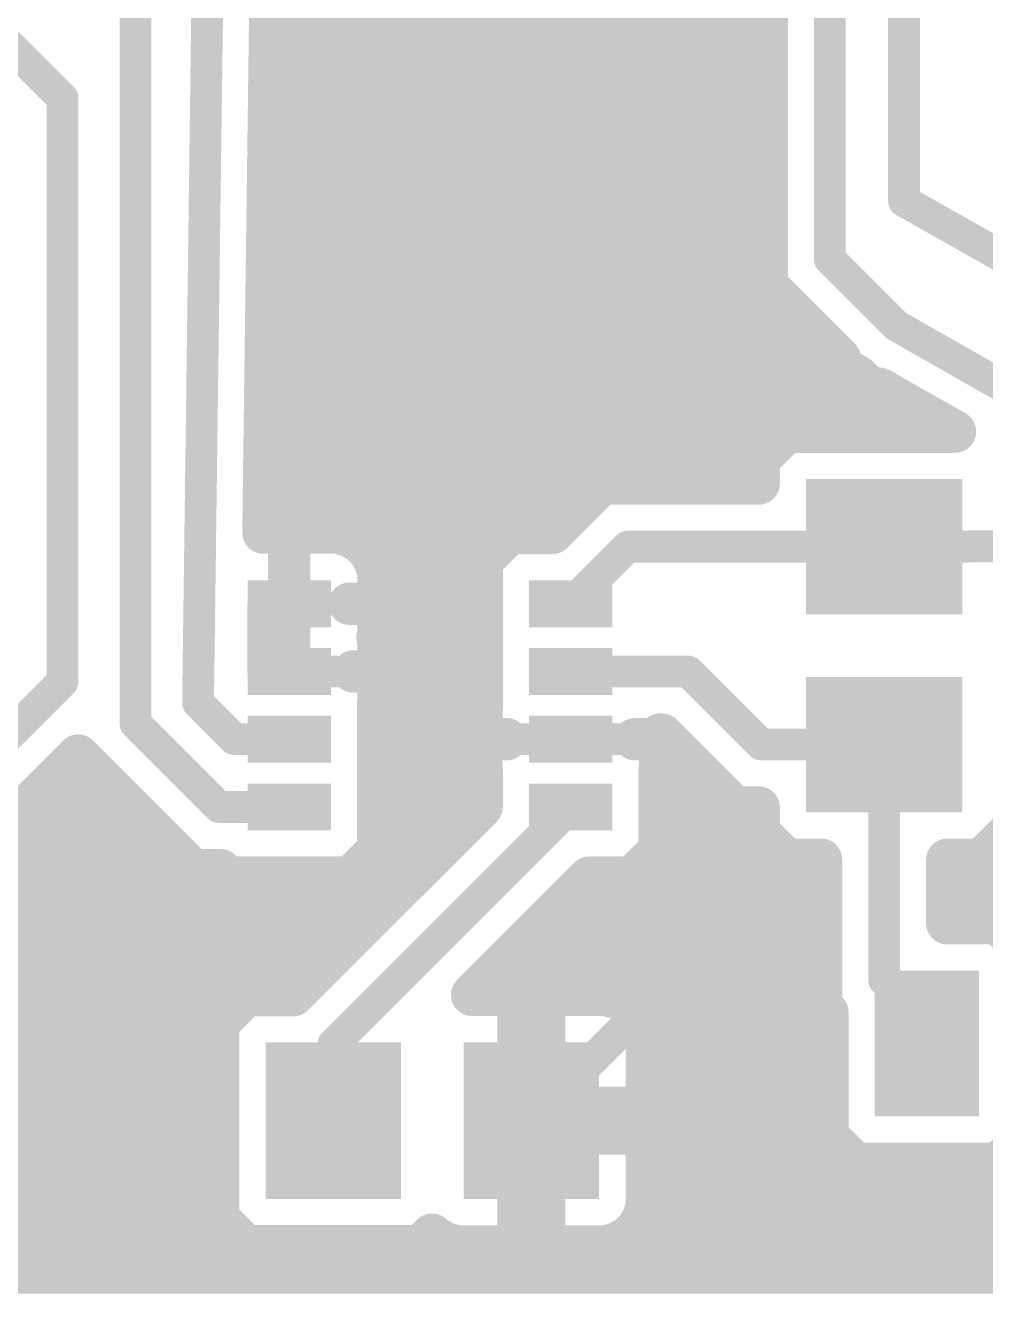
# Model space of a CAD drawing. Extents: x -40.6 to 40.6, y -25.6 to 25.6.
# Drawn here: x -0.66 to 8.55, y -25.57 to -13.4 of the extents above; entities that cross this region are included whole.
import ezdxf

# ---------------------------------------------------------------- set-up
doc = ezdxf.new("R2010")
doc.units = 0
doc.layers.add('16', color=175, linetype='CONTINUOUS')

# ---------------------------------------------------------------- blocks, each defined once
blk = doc.blocks.new('RECT')
blk.add_solid([(-0.5, -0.5), (0.5, -0.5), (-0.5, 0.5), (0.5, 0.5)])

msp = doc.modelspace()

# ---------------------------------------------------------------- linework, layer by layer
at = {"layer": '16'}
for points, const_width in [([(7.0612, -15.6464), (7.0612, -7.0866)], 0.3048), ([(7.7724, -7.6454), (7.7724, -15.0876)], 0.3048), ([(6.4556, -10.4453), (6.4556, -15.8972)], 0.4064), ([(1, -19.9), (1.1, -12.3)], 0.3048), ([(1.6271, -18.268), (1.7023, -12.5541)], 0.4064), ([(-0.3, -14.1), (-1.4, -13)], 0.3048), ([(0.4, -20.1), (0.4, -13.1)], 0.3048), ([(1.691, -13.4112), (6.4556, -13.4112)], 0.4064), ([(1.6857, -13.8176), (6.4556, -13.8176)], 0.4064), ([(-0.3, -19.7), (-0.3, -14.1)], 0.3048), ([(1.6803, -14.224), (6.4556, -14.224)], 0.4064), ([(1.675, -14.6304), (6.4556, -14.6304)], 0.4064), ([(1.6696, -15.0368), (6.4556, -15.0368)], 0.4064), ([(7.7724, -15.0876), (10.8712, -16.8402)], 0.3048), ([(1.6643, -15.4432), (6.4556, -15.4432)], 0.4064), ([(7.6962, -16.2814), (7.0612, -15.6464)], 0.3048), ([(1.6589, -15.8496), (6.4556, -15.8496)], 0.4064), ([(6.4556, -15.8972), (6.8104, -16.252)], 0.4064), ([(1.6536, -16.256), (6.8144, -16.256)], 0.4064), ([(6.8104, -16.252), (7.1547, -16.5963)], 0.4064), ([(10.8204, -18.0594), (7.6962, -16.2814)], 0.3048), ([(7.1547, -16.5963), (7.1786, -16.6837)], 0.4064), ([(1.6482, -16.6624), (7.1728, -16.6624)], 0.4064), ([(7.1786, -16.6837), (7.3257, -16.7674)], 0.4064), ([(7.3257, -16.7674), (7.4454, -16.887)], 0.4064), ([(7.4454, -16.887), (7.5359, -16.887)], 0.4064), ([(7.5359, -16.887), (8.2609, -17.2996)], 0.4064), ([(1.6429, -17.0688), (7.8554, -17.0688)], 0.4064), ([(6.6437, -17.2996), (6.3782, -17.5651)], 0.4064), ([(8.2609, -17.2996), (6.6437, -17.2996)], 0.4064), ([(1.6376, -17.4752), (6.4681, -17.4752)], 0.4064), ([(6.3782, -17.5651), (6.3782, -17.7972)], 0.4064), ([(4.8712, -17.7972), (4.5164, -18.1519)], 0.4064), ([(6.3782, -17.7972), (4.8712, -17.7972)], 0.4064), ([(1.6322, -17.8816), (4.7868, -17.8816)], 0.4064), ([(4.5164, -18.1519), (4.3963, -18.272)], 0.4064), ([(1.8746, -18.268), (1.6271, -18.268)], 0.4064), ([(2.3348, -18.268), (1.8746, -18.268)], 0.4064), ([(1.8746, -18.268), (1.8746, -18.9502)], 0.4064), ([(1.8746, -18.9502), (1.8746, -18.268)], 0.4064), ([(1.8746, -18.288), (1.8746, -18.288)], 0.4064), ([(2.4511, -18.2992), (2.3348, -18.268)], 0.4064), ([(2.4094, -18.288), (3.9709, -18.288)], 0.4064), ([(2.5553, -18.3593), (2.4511, -18.2992)], 0.4064), ([(3.9869, -18.272), (3.7214, -18.5375)], 0.4064), ([(4.3963, -18.272), (3.9869, -18.272)], 0.4064), ([(2.6404, -18.4445), (2.5553, -18.3593)], 0.4064), ([(2.7006, -18.5487), (2.6404, -18.4445)], 0.4064), ([(4.5746, -18.9502), (5.122, -18.4028)], 0.3048), ([(5.122, -18.4028), (7.5814, -18.4028)], 0.3048), ([(7.5814, -18.4028), (8.3808, -18.4028)], 0.3048), ([(9.2, -18.4), (8.3836, -18.4)], 0.3048), ([(2.7318, -18.665), (2.7006, -18.5487)], 0.4064), ([(3.7214, -18.5375), (3.7214, -19.9501)], 0.4064), ([(8.3836, -18.4), (8.3808, -18.4028)], 0.254), ([(1.8746, -18.6944), (1.8746, -18.6944)], 0.4064), ([(2.7318, -18.9502), (2.7318, -18.665)], 0.4064), ([(2.7318, -18.6944), (3.7214, -18.6944)], 0.4064), ([(1.8746, -18.9502), (1.6, -18.9502)], 0.254), ([(1.6, -18.9502), (1.6, -19.6)], 0.254), ([(1.8746, -18.9502), (1.8746, -18.9502)], 0.4064), ([(1.8746, -19.572), (1.8746, -18.9502)], 0.4064), ([(1.8746, -18.9502), (1.8746, -18.9502)], 0.4064), ([(1.8746, -18.9502), (1.8746, -19.572)], 0.4064), ([(2.4529, -18.9502), (2.4528, -18.9502)], 0.4064), ([(2.4528, -18.9502), (2.7318, -18.9502)], 0.4064), ([(2.7318, -18.9502), (2.4529, -18.9502)], 0.4064), ([(2.7318, -19.2354), (2.7318, -18.9502)], 0.4064), ([(1.8746, -19.1008), (1.8746, -19.1008)], 0.4064), ([(2.7318, -19.1008), (3.7214, -19.1008)], 0.4064), ([(2.7211, -19.2752), (2.7318, -19.2354)], 0.4064), ([(2.7318, -19.315), (2.7211, -19.2752)], 0.4064), ([(2.7318, -19.6002), (2.7318, -19.315)], 0.4064), ([(1.8746, -19.5072), (1.8746, -19.5072)], 0.4064), ([(2.7318, -19.5072), (3.7214, -19.5072)], 0.4064), ([(1.8746, -19.572), (1.8746, -19.572)], 0.4064), ([(1.8746, -19.6002), (3.0002, -19.6002)], 0.3048), ([(2.7318, -19.6002), (2.4905, -19.6002)], 0.4064), ([(2.4905, -19.6002), (2.4905, -19.6002)], 0.4064), ([(2.4905, -19.6002), (2.7318, -19.6002)], 0.4064), ([(2.7318, -19.8854), (2.7318, -19.6002)], 0.4064), ([(3.0002, -19.6002), (3.2, -19.8)], 0.3048), ([(4.5746, -19.6002), (5.7002, -19.6002)], 0.3048), ([(5.7002, -19.6002), (6.4, -20.3)], 0.3048), ([(-1.7118, -21.1118), (-0.3, -19.7)], 0.3048), ([(1.6, -19.6), (1.8744, -19.6)], 0.254), ([(1.8744, -19.6), (1.8746, -19.6002)], 0.254), ([(2.7278, -19.9003), (2.7318, -19.8854)], 0.4064), ([(2.7278, -21.3129), (2.7278, -19.9003)], 0.4064), ([(2.7278, -19.9136), (3.7214, -19.9136)], 0.4064), ([(3.2, -19.8), (3.2, -20)], 0.3048), ([(1.3502, -20.2502), (1, -19.9)], 0.3048), ([(3.7214, -19.9501), (3.7174, -19.965)], 0.4064), ([(3.7174, -19.965), (3.7174, -20.2502)], 0.4064), ([(1.2002, -20.9002), (0.4, -20.1)], 0.3048), ([(3.2, -20), (3.4, -20.2)], 0.3048), ([(3.4, -20.2), (3.4502, -20.2502)], 0.254), ([(3.7174, -20.2502), (3.9587, -20.2502)], 0.4064), ([(3.9587, -20.2502), (3.7174, -20.2502)], 0.4064), ([(3.7174, -20.2502), (3.7174, -20.5354)], 0.4064), ([(3.9587, -20.2502), (3.9587, -20.2502)], 0.4064), ([(3.9587, -20.2502), (3.9587, -20.2502)], 0.4064), ([(5.4318, -20.2502), (5.1905, -20.2502)], 0.4064), ([(5.1905, -20.2502), (5.1905, -20.2502)], 0.4064), ([(5.1905, -20.2502), (5.1905, -20.2502)], 0.4064), ([(5.1905, -20.2502), (5.4318, -20.2502)], 0.4064), ([(5.4318, -20.2502), (5.4318, -20.2058)], 0.4064), ([(5.4318, -20.2058), (5.4493, -20.2058)], 0.4064), ([(5.4318, -20.5354), (5.4318, -20.2502)], 0.4064), ([(5.4493, -20.2058), (5.7944, -20.5508)], 0.4064), ([(1.8746, -20.2502), (1.3502, -20.2502)], 0.3048), ([(2.7278, -20.32), (3.7174, -20.32)], 0.4064), ([(3.4502, -20.2502), (4.5746, -20.2502)], 0.3048), ([(4.5746, -20.2502), (5.5502, -20.2502)], 0.3048), ([(5.4318, -20.32), (5.5636, -20.32)], 0.4064), ([(5.5502, -20.2502), (5.7, -20.4)], 0.3048), ([(6.4, -20.3), (7.5786, -20.3)], 0.3048), ([(7.5814, -20.3028), (7.5814, -22.56)], 0.3048), ([(7.5786, -20.3), (7.5814, -20.3028)], 0.254), ([(-1.0946, -21.351), (-0.15, -20.4064)], 0.4064), ([(-0.15, -20.4064), (0.9494, -21.5058)], 0.4064), ([(5.7, -20.4), (5.7, -22.4068)], 0.3048), ([(3.7174, -20.5354), (3.7214, -20.5503)], 0.4064), ([(3.7214, -20.5503), (3.7214, -20.897)], 0.4064), ([(5.4278, -20.5503), (5.4318, -20.5354)], 0.4064), ([(5.4278, -21.3129), (5.4278, -20.5503)], 0.4064), ([(5.7944, -20.5508), (6.1492, -20.9056)], 0.4064), ([(-0.47, -20.7264), (0.17, -20.7264)], 0.4064), ([(2.7278, -20.7264), (3.7214, -20.7264)], 0.4064), ([(5.4278, -20.7264), (5.97, -20.7264)], 0.4064), ([(1.8746, -20.9002), (1.2002, -20.9002)], 0.3048), ([(3.7214, -20.897), (2.0463, -22.572)], 0.4064), ([(4.5746, -20.9002), (2.2972, -23.1776)], 0.3048), ([(6.1492, -20.9056), (6.3782, -20.9056)], 0.4064), ([(6.3782, -20.9056), (6.3782, -21.1405)], 0.4064), ([(-0.8764, -21.1328), (0.5764, -21.1328)], 0.4064), ([(2.7278, -21.1328), (3.4856, -21.1328)], 0.4064), ([(5.4278, -21.1328), (6.3782, -21.1328)], 0.4064), ([(6.3782, -21.1405), (6.6437, -21.406)], 0.4064), ([(8.5191, -21.406), (8.7846, -21.1405)], 0.4064), ([(2.4623, -21.5784), (2.7278, -21.3129)], 0.4064), ([(5.1623, -21.5784), (5.4278, -21.3129)], 0.4064), ([(6.6437, -21.406), (6.9758, -21.406)], 0.4064), ([(6.9758, -21.406), (6.9758, -22.8108)], 0.4064), ([(8.187, -22.016), (8.187, -21.406)], 0.4064), ([(8.187, -21.406), (8.5191, -21.406)], 0.4064), ([(-1.0946, -21.5392), (1.2477, -21.5392)], 0.4064), ([(0.9494, -21.5058), (1.2143, -21.5058)], 0.4064), ([(1.2143, -21.5058), (1.2869, -21.5784)], 0.4064), ([(1.2869, -21.5784), (2.4623, -21.5784)], 0.4064), ([(2.5015, -21.5392), (3.0792, -21.5392)], 0.4064), ([(3.6288, -22.7024), (4.7528, -21.5784)], 0.4064), ([(4.7528, -21.5784), (5.1623, -21.5784)], 0.4064), ([(5.2015, -21.5392), (6.9758, -21.5392)], 0.4064), ([(8.187, -21.5392), (11.7358, -21.5392)], 0.4064), ([(-1.1407, -21.9456), (2.6728, -21.9456)], 0.4064), ([(4.3856, -21.9456), (6.9758, -21.9456)], 0.4064), ([(8.187, -21.9456), (11.7358, -21.9456)], 0.4064), ([(8.6783, -22.016), (8.187, -22.016)], 0.4064), ([(8.9438, -22.2815), (8.6783, -22.016)], 0.4064), ([(-2.1672, -22.352), (2.2664, -22.352)], 0.4064), ([(3.9792, -22.352), (6.9758, -22.352)], 0.4064), ([(5.7, -22.4068), (4.1972, -23.9096)], 0.3048), ([(2.0463, -22.572), (1.912, -22.7064)], 0.4064), ([(1.4595, -22.7064), (1.194, -22.9719)], 0.4064), ([(1.912, -22.7064), (1.4595, -22.7064)], 0.4064), ([(4.0754, -22.7024), (3.6288, -22.7024)], 0.4064), ([(4.0754, -23.7878), (4.0754, -22.7024)], 0.4064), ([(4.319, -22.7024), (4.319, -23.7878)], 0.4064), ([(4.9074, -22.7024), (4.319, -22.7024)], 0.4064), ([(5.0237, -22.7336), (4.9074, -22.7024)], 0.4064), ([(7.9906, -22.9692), (7.5814, -22.56)], 0.3048), ([(-2.1672, -22.7584), (1.4075, -22.7584)], 0.4064), ([(4.0754, -22.7584), (4.319, -22.7584)], 0.4064), ([(5.1279, -22.7937), (5.0237, -22.7336)], 0.4064), ([(5.0667, -22.7584), (6.9758, -22.7584)], 0.4064), ([(5.213, -22.8789), (5.1279, -22.7937)], 0.4064), ([(6.9758, -22.8108), (7.0374, -22.8724)], 0.4064), ([(5.2732, -22.9831), (5.213, -22.8789)], 0.4064), ([(7.0374, -22.8724), (7.0374, -24.0569)], 0.4064), ([(1.194, -22.9719), (1.194, -24.8473)], 0.4064), ([(5.3044, -23.0994), (5.2732, -22.9831)], 0.4064), ([(7.9906, -23.1692), (7.9906, -22.9692)], 0.3048), ([(-2.3898, -23.1648), (1.194, -23.1648)], 0.4064), ([(4.0754, -23.1648), (4.319, -23.1648)], 0.4064), ([(5.3044, -23.7878), (5.3044, -23.0994)], 0.4064), ([(5.3044, -23.1648), (7.0374, -23.1648)], 0.4064), ([(2.2972, -23.1776), (2.2972, -23.9096)], 0.3048), ([(-2.7246, -23.5712), (1.194, -23.5712)], 0.4064), ([(4.0754, -23.5712), (4.319, -23.5712)], 0.4064), ([(5.3044, -23.5712), (7.0374, -23.5712)], 0.4064), ([(4.319, -23.7878), (4.0754, -23.7878)], 0.4064), ([(4.319, -24.0314), (4.319, -23.7878)], 0.4064), ([(4.319, -23.7878), (5.3044, -23.7878)], 0.4064), ([(-2.7246, -23.9776), (1.194, -23.9776)], 0.4064), ([(4.0754, -25.1168), (4.0754, -24.0314)], 0.4064), ([(4.0754, -24.0314), (4.319, -24.0314)], 0.4064), ([(4.319, -23.9776), (7.0374, -23.9776)], 0.4064), ([(4.319, -24.0314), (4.319, -25.1168)], 0.4064), ([(5.3044, -24.0314), (4.319, -24.0314)], 0.4064), ([(5.3044, -24.7198), (5.3044, -24.0314)], 0.4064), ([(7.0374, -24.0569), (7.3029, -24.3224)], 0.4064), ([(8.6783, -24.3224), (8.9438, -24.0569)], 0.4064), ([(-2.7246, -24.384), (1.194, -24.384)], 0.4064), ([(4.0754, -24.384), (4.319, -24.384)], 0.4064), ([(5.3044, -24.384), (11.7358, -24.384)], 0.4064), ([(7.3029, -24.3224), (8.6783, -24.3224)], 0.4064), ([(5.2732, -24.8361), (5.3044, -24.7198)], 0.4064), ([(-11.5385, -24.7904), (1.194, -24.7904)], 0.4064), ([(1.194, -24.8473), (1.4595, -25.1128)], 0.4064), ([(4.0754, -24.7904), (4.319, -24.7904)], 0.4064), ([(5.213, -24.9403), (5.2732, -24.8361)], 0.4064), ([(5.2855, -24.7904), (11.7358, -24.7904)], 0.4064), ([(3.1349, -25.1128), (3.2444, -25.0033)], 0.4064), ([(3.2444, -25.0033), (3.2665, -25.0255)], 0.4064), ([(5.1279, -25.0255), (5.213, -24.9403)], 0.4064), ([(1.4595, -25.1128), (3.1349, -25.1128)], 0.4064), ([(3.2665, -25.0255), (3.3707, -25.0856)], 0.4064), ([(3.3707, -25.0856), (3.487, -25.1168)], 0.4064), ([(3.487, -25.1168), (4.0754, -25.1168)], 0.4064), ([(4.319, -25.1168), (4.9074, -25.1168)], 0.4064), ([(4.9074, -25.1168), (5.0237, -25.0856)], 0.4064), ([(5.0237, -25.0856), (5.1279, -25.0255)], 0.4064), ([(-38.8985, -25.1968), (11.8785, -25.1968)], 0.4064), ([(38.5318, -25.3659), (-38.3311, -25.3659)], 0.4064)]:
    msp.add_lwpolyline(points, dxfattribs=dict(at, const_width=const_width))
for points, const_width in [([(1.691, -13.3096, 1), (1.691, -13.5128)], 0.2032), ([(6.4556, -13.5128, 1), (6.4556, -13.3096)], 0.2032), ([(1.6857, -13.716, 1), (1.6857, -13.9192)], 0.2032), ([(6.4556, -13.9192, 1), (6.4556, -13.716)], 0.2032), ([(-0.2238, -14.1, 1), (-0.3762, -14.1)], 0.1524), ([(-0.3539, -14.1539, 1), (-0.2461, -14.0461)], 0.1524), ([(1.6803, -14.1224, 1), (1.6803, -14.3256)], 0.2032), ([(6.4556, -14.3256, 1), (6.4556, -14.1224)], 0.2032), ([(1.675, -14.5288, 1), (1.675, -14.732)], 0.2032), ([(6.4556, -14.732, 1), (6.4556, -14.5288)], 0.2032), ([(1.6696, -14.9352, 1), (1.6696, -15.1384)], 0.2032), ([(6.4556, -15.1384, 1), (6.4556, -14.9352)], 0.2032), ([(7.8099, -15.0213, 1), (7.7349, -15.1539)], 0.1524), ([(7.6962, -15.0876, 1), (7.8486, -15.0876)], 0.1524), ([(1.6643, -15.3416, 1), (1.6643, -15.5448)], 0.2032), ([(6.4556, -15.5448, 1), (6.4556, -15.3416)], 0.2032), ([(7.1151, -15.5925, 1), (7.0073, -15.7003)], 0.1524), ([(6.985, -15.6464, 1), (7.1374, -15.6464)], 0.1524), ([(1.6589, -15.748, 1), (1.6589, -15.9512)], 0.2032), ([(6.5274, -15.8254, 1), (6.3838, -15.9691)], 0.2032), ([(6.4556, -15.9512, 1), (6.4556, -15.748)], 0.2032), ([(6.354, -15.8972, 1), (6.5572, -15.8972)], 0.2032), ([(1.6536, -16.1544, 1), (1.6536, -16.3576)], 0.2032), ([(6.8822, -16.1802, 1), (6.7385, -16.3238)], 0.2032), ([(6.8144, -16.3576, 1), (6.8144, -16.1544)], 0.2032), ([(6.7385, -16.3238, 1), (6.8822, -16.1802)], 0.2032), ([(7.7339, -16.2152, 1), (7.6585, -16.3476)], 0.1524), ([(7.6423, -16.3353, 1), (7.7501, -16.2275)], 0.1524), ([(7.2526, -16.5694, 1), (7.0567, -16.6232)], 0.2032), ([(7.0828, -16.6681, 1), (7.2265, -16.5245)], 0.2032), ([(1.6482, -16.5608, 1), (1.6482, -16.764)], 0.2032), ([(7.2289, -16.5954, 1), (7.1284, -16.772)], 0.2032), ([(7.1728, -16.764, 1), (7.1728, -16.5608)], 0.2032), ([(7.0807, -16.7106, 1), (7.2766, -16.6568)], 0.2032), ([(7.3976, -16.6955, 1), (7.2539, -16.8392)], 0.2032), ([(7.2755, -16.8557, 1), (7.376, -16.6791)], 0.2032), ([(7.4454, -16.7854, 1), (7.4454, -16.9886)], 0.2032), ([(7.3735, -16.9588, 1), (7.5172, -16.8152)], 0.2032), ([(7.5862, -16.7987, 1), (7.4857, -16.9753)], 0.2032), ([(7.5359, -16.9886, 1), (7.5359, -16.7854)], 0.2032), ([(1.6429, -16.9672, 1), (1.6429, -17.1704)], 0.2032), ([(7.8554, -17.1704, 1), (7.8554, -16.9672)], 0.2032), ([(6.6437, -17.198, 1), (6.6437, -17.4012)], 0.2032), ([(6.7155, -17.3714, 1), (6.5718, -17.2278)], 0.2032), ([(8.2107, -17.3879, 1), (8.3112, -17.2113)], 0.2032), ([(8.2609, -17.4012, 1), (8.2609, -17.198)], 0.2032), ([(1.6376, -17.3736, 1), (1.6376, -17.5768)], 0.2032), ([(6.4681, -17.5768, 1), (6.4681, -17.3736)], 0.2032), ([(6.4798, -17.5651, 1), (6.2766, -17.5651)], 0.2032), ([(6.3064, -17.4932, 1), (6.45, -17.6369)], 0.2032), ([(4.8712, -17.6956, 1), (4.8712, -17.8988)], 0.2032), ([(4.943, -17.869, 1), (4.7993, -17.7254)], 0.2032), ([(6.3782, -17.8988, 1), (6.3782, -17.6956)], 0.2032), ([(1.6322, -17.78, 1), (1.6322, -17.9832)], 0.2032), ([(4.7868, -17.9832, 1), (4.7868, -17.78)], 0.2032), ([(6.2766, -17.7972, 1), (6.4798, -17.7972)], 0.2032), ([(4.4446, -18.0801, 1), (4.5882, -18.2238)], 0.2032), ([(4.5882, -18.2238, 1), (4.4446, -18.0801)], 0.2032), ([(1.6271, -18.1664, 1), (1.6271, -18.3696)], 0.2032), ([(1.8746, -18.1664, 1), (1.8746, -18.3696)], 0.2032), ([(1.9762, -18.268, 1), (1.773, -18.268)], 0.2032), ([(1.9762, -18.268, 1), (1.773, -18.268)], 0.2032), ([(1.8746, -18.1864, 1), (1.8746, -18.3896)], 0.2032), ([(1.8746, -18.3696, 1), (1.8746, -18.1664)], 0.2032), ([(1.8746, -18.3896, 1), (1.8746, -18.1864)], 0.2032), ([(2.3611, -18.1699, 1), (2.3085, -18.3661)], 0.2032), ([(2.4094, -18.1864, 1), (2.4094, -18.3896)], 0.2032), ([(2.3348, -18.3696, 1), (2.3348, -18.1664)], 0.2032), ([(2.5019, -18.2112, 1), (2.4003, -18.3871)], 0.2032), ([(2.4248, -18.3973, 1), (2.4774, -18.201)], 0.2032), ([(3.9869, -18.1704, 1), (3.9869, -18.3736)], 0.2032), ([(4.0587, -18.3438, 1), (3.915, -18.2002)], 0.2032), ([(3.9709, -18.3896, 1), (3.9709, -18.1864)], 0.2032), ([(4.3245, -18.2002, 1), (4.4682, -18.3438)], 0.2032), ([(4.3963, -18.3736, 1), (4.3963, -18.1704)], 0.2032), ([(1.5255, -18.2667, 1), (1.7287, -18.2693)], 0.2032), ([(2.6272, -18.2875, 1), (2.4835, -18.4312)], 0.2032), ([(2.5045, -18.4473, 1), (2.6061, -18.2714)], 0.2032), ([(2.7284, -18.3937, 1), (2.5525, -18.4953)], 0.2032), ([(5.122, -18.3266, 1), (5.122, -18.479)], 0.1524), ([(5.1759, -18.4567, 1), (5.0681, -18.3489)], 0.1524), ([(7.5814, -18.3266, 1), (7.5814, -18.479)], 0.1524), ([(7.5814, -18.479, 1), (7.5814, -18.3266)], 0.1524), ([(8.3836, -18.3238, 1), (8.3836, -18.4762)], 0.1524), ([(8.3808, -18.479, 1), (8.3808, -18.3266)], 0.1524), ([(2.5686, -18.5163, 1), (2.7123, -18.3726)], 0.2032), ([(2.7988, -18.5224, 1), (2.6025, -18.575)], 0.2032), ([(3.823, -18.5375, 1), (3.6198, -18.5375)], 0.2032), ([(3.6496, -18.4656, 1), (3.7932, -18.6093)], 0.2032), ([(8.3359, -18.3579, 1), (8.4257, -18.4477)], 0.127), ([(8.4285, -18.4449, 1), (8.3387, -18.3551)], 0.127), ([(1.8746, -18.5928, 1), (1.8746, -18.796)], 0.2032), ([(1.8746, -18.796, 1), (1.8746, -18.5928)], 0.2032), ([(2.6127, -18.5995, 1), (2.7886, -18.4979)], 0.2032), ([(2.8334, -18.665, 1), (2.6302, -18.665)], 0.2032), ([(2.7318, -18.5928, 1), (2.7318, -18.796)], 0.2032), ([(3.7214, -18.796, 1), (3.7214, -18.5928)], 0.2032), ([(2.6337, -18.6913, 1), (2.8299, -18.6387)], 0.2032), ([(1.6, -18.8867, 1), (1.6, -19.0137)], 0.127), ([(1.6635, -18.9502, 1), (1.5365, -18.9502)], 0.127), ([(1.8746, -18.8486, 1), (1.8746, -19.0518)], 0.2032), ([(1.9762, -18.9502, 1), (1.773, -18.9502)], 0.2032), ([(1.8746, -18.8486, 1), (1.8746, -19.0518)], 0.2032), ([(1.9762, -18.9502, 1), (1.773, -18.9502)], 0.2032), ([(1.773, -18.9502, 1), (1.9762, -18.9502)], 0.2032), ([(1.773, -18.9502, 1), (1.9762, -18.9502)], 0.2032), ([(1.8746, -19.0518, 1), (1.8746, -18.8486)], 0.2032), ([(1.8746, -19.0518, 1), (1.8746, -18.8486)], 0.2032), ([(1.8746, -19.0137, 1), (1.8746, -18.8867)], 0.127), ([(2.4528, -18.8486, 1), (2.4528, -19.0518)], 0.2032), ([(2.4529, -18.8486, 1), (2.4529, -19.0518)], 0.2032), ([(2.5022, -18.8614, 1), (2.4035, -19.039)], 0.2032), ([(2.4036, -19.039, 1), (2.5022, -18.8614)], 0.2032), ([(2.8334, -18.9502, 1), (2.6302, -18.9502)], 0.2032), ([(2.6302, -18.9502, 1), (2.8334, -18.9502)], 0.2032), ([(2.7318, -19.0518, 1), (2.7318, -18.8486)], 0.2032), ([(2.7318, -19.0518, 1), (2.7318, -18.8486)], 0.2032), ([(4.5207, -18.8963, 1), (4.6285, -19.0041)], 0.1524), ([(1.8746, -18.9992, 1), (1.8746, -19.2024)], 0.2032), ([(1.8746, -19.2024, 1), (1.8746, -18.9992)], 0.2032), ([(2.7318, -18.9992, 1), (2.7318, -19.2024)], 0.2032), ([(3.7214, -19.2024, 1), (3.7214, -18.9992)], 0.2032), ([(2.8193, -19.2489, 1), (2.623, -19.3015)], 0.2032), ([(2.8299, -19.2617, 1), (2.6337, -19.2091)], 0.2032), ([(2.623, -19.2489, 1), (2.8193, -19.3015)], 0.2032), ([(2.8334, -19.315, 1), (2.6302, -19.315)], 0.2032), ([(2.6302, -19.2354, 1), (2.8334, -19.2354)], 0.2032), ([(2.6337, -19.3413, 1), (2.8299, -19.2887)], 0.2032), ([(1.8746, -19.4056, 1), (1.8746, -19.6088)], 0.2032), ([(1.8746, -19.6088, 1), (1.8746, -19.4056)], 0.2032), ([(2.7318, -19.4056, 1), (2.7318, -19.6088)], 0.2032), ([(3.7214, -19.6088, 1), (3.7214, -19.4056)], 0.2032), ([(1.8746, -19.4704, 1), (1.8746, -19.6736)], 0.2032), ([(1.8746, -19.524, 1), (1.8746, -19.6764)], 0.1524), ([(1.8746, -19.6736, 1), (1.8746, -19.4704)], 0.2032), ([(2.4905, -19.4986, 1), (2.4905, -19.7018)], 0.2032), ([(2.5588, -19.525, 1), (2.4222, -19.6754)], 0.2032), ([(2.4905, -19.4986, 1), (2.4905, -19.7018)], 0.2032), ([(2.4222, -19.6754, 1), (2.5589, -19.525)], 0.2032), ([(2.8334, -19.6002, 1), (2.6302, -19.6002)], 0.2032), ([(2.7318, -19.7018, 1), (2.7318, -19.4986)], 0.2032), ([(2.7318, -19.7018, 1), (2.7318, -19.4986)], 0.2032), ([(3.0541, -19.5463, 1), (2.9463, -19.6541)], 0.1524), ([(3.0002, -19.6764, 1), (3.0002, -19.524)], 0.1524), ([(4.5746, -19.524, 1), (4.5746, -19.6764)], 0.1524), ([(5.7541, -19.5463, 1), (5.6463, -19.6541)], 0.1524), ([(5.7002, -19.6764, 1), (5.7002, -19.524)], 0.1524), ([(-0.2461, -19.7539, 1), (-0.3539, -19.6461)], 0.1524), ([(1.6, -19.5365, 1), (1.6, -19.6635)], 0.127), ([(1.5365, -19.6, 1), (1.6635, -19.6)], 0.127), ([(1.773, -19.572, 1), (1.9762, -19.572)], 0.2032), ([(1.773, -19.572, 1), (1.9762, -19.572)], 0.2032), ([(1.9193, -19.5551, 1), (1.8295, -19.6449)], 0.127), ([(1.8297, -19.6451, 1), (1.9195, -19.5553)], 0.127), ([(1.8744, -19.6635, 1), (1.8744, -19.5365)], 0.127), ([(2.6302, -19.6002, 1), (2.8334, -19.6002)], 0.2032), ([(-0.3762, -19.7, 1), (-0.2238, -19.7)], 0.1524), ([(2.8294, -19.9003, 1), (2.6262, -19.9003)], 0.2032), ([(2.7278, -19.812, 1), (2.7278, -20.0152)], 0.2032), ([(2.8299, -19.9117, 1), (2.6337, -19.8591)], 0.2032), ([(3.2762, -19.8, 1), (3.1238, -19.8)], 0.1524), ([(3.1461, -19.8539, 1), (3.2539, -19.7461)], 0.1524), ([(3.7214, -20.0152, 1), (3.7214, -19.812)], 0.2032), ([(1.0539, -19.8461, 1), (0.9461, -19.9539)], 0.1524), ([(0.9238, -19.899, 1), (1.0762, -19.901)], 0.1524), ([(2.6297, -19.874, 1), (2.8259, -19.9266)], 0.2032), ([(2.6302, -19.8854, 1), (2.8334, -19.8854)], 0.2032), ([(3.819, -19.965, 1), (3.6158, -19.965)], 0.2032), ([(3.8195, -19.9764, 1), (3.6233, -19.9238)], 0.2032), ([(0.4539, -20.0461, 1), (0.3461, -20.1539)], 0.1524), ([(3.2539, -19.9461, 1), (3.1461, -20.0539)], 0.1524), ([(3.1238, -20, 1), (3.2762, -20)], 0.1524), ([(3.6193, -19.9387, 1), (3.8155, -19.9913)], 0.2032), ([(3.6198, -19.9501, 1), (3.823, -19.9501)], 0.2032), ([(0.3238, -20.1, 1), (0.4762, -20.1)], 0.1524), ([(3.3461, -20.2539, 1), (3.4539, -20.1461)], 0.1524), ([(3.4449, -20.1551, 1), (3.3551, -20.2449)], 0.127), ([(3.7174, -20.1486, 1), (3.7174, -20.3518)], 0.2032), ([(3.7174, -20.1486, 1), (3.7174, -20.3518)], 0.2032), ([(3.819, -20.2502, 1), (3.6158, -20.2502)], 0.2032), ([(4.0237, -20.1721, 1), (3.8936, -20.3282)], 0.2032), ([(4.0305, -20.322, 1), (3.8868, -20.1784)], 0.2032), ([(3.8936, -20.3282, 1), (4.0237, -20.1721)], 0.2032), ([(3.9587, -20.3518, 1), (3.9587, -20.1486)], 0.2032), ([(3.9587, -20.3518, 1), (3.9587, -20.1486)], 0.2032), ([(5.1905, -20.1486, 1), (5.1905, -20.3518)], 0.2032), ([(5.1905, -20.1486, 1), (5.1905, -20.3518)], 0.2032), ([(5.1255, -20.1721, 1), (5.2556, -20.3282)], 0.2032), ([(5.2624, -20.1784, 1), (5.1187, -20.322)], 0.2032), ([(5.2556, -20.3282, 1), (5.1255, -20.1721)], 0.2032), ([(5.5334, -20.2058, 1), (5.3302, -20.2058)], 0.2032), ([(5.4318, -20.1042, 1), (5.4318, -20.3074)], 0.2032), ([(5.5334, -20.2502, 1), (5.3302, -20.2502)], 0.2032), ([(5.5212, -20.134, 1), (5.3775, -20.2776)], 0.2032), ([(5.4318, -20.3518, 1), (5.4318, -20.1486)], 0.2032), ([(5.4318, -20.3518, 1), (5.4318, -20.1486)], 0.2032), ([(5.4493, -20.3074, 1), (5.4493, -20.1042)], 0.2032), ([(1.3502, -20.174, 1), (1.3502, -20.3264)], 0.1524), ([(1.2963, -20.3041, 1), (1.4041, -20.1963)], 0.1524), ([(1.8746, -20.3264, 1), (1.8746, -20.174)], 0.1524), ([(2.7278, -20.2184, 1), (2.7278, -20.4216)], 0.2032), ([(3.4502, -20.174, 1), (3.4502, -20.3264)], 0.1524), ([(3.4053, -20.2951, 1), (3.4951, -20.2053)], 0.127), ([(3.6158, -20.2502, 1), (3.819, -20.2502)], 0.2032), ([(3.7174, -20.4216, 1), (3.7174, -20.2184)], 0.2032), ([(3.8868, -20.1784, 1), (4.0305, -20.3221)], 0.2032), ([(4.5746, -20.174, 1), (4.5746, -20.3264)], 0.1524), ([(4.5746, -20.3264, 1), (4.5746, -20.174)], 0.1524), ([(5.1187, -20.3221, 1), (5.2624, -20.1784)], 0.2032), ([(5.4318, -20.2184, 1), (5.4318, -20.4216)], 0.2032), ([(5.3302, -20.2502, 1), (5.5334, -20.2502)], 0.2032), ([(5.6041, -20.1963, 1), (5.4963, -20.3041)], 0.1524), ([(5.5636, -20.4216, 1), (5.5636, -20.2184)], 0.2032), ([(5.5502, -20.3264, 1), (5.5502, -20.174)], 0.1524), ([(6.4, -20.2238, 1), (6.4, -20.3762)], 0.1524), ([(6.3461, -20.3539, 1), (6.4539, -20.2461)], 0.1524), ([(7.6576, -20.3028, 1), (7.5052, -20.3028)], 0.1524), ([(7.6235, -20.2551, 1), (7.5337, -20.3449)], 0.127), ([(7.5365, -20.3477, 1), (7.6263, -20.2579)], 0.127), ([(7.5786, -20.3762, 1), (7.5786, -20.2238)], 0.1524), ([(-0.0782, -20.3346, 1), (-0.2218, -20.4783)], 0.2032), ([(-0.0782, -20.4783, 1), (-0.2218, -20.3346)], 0.2032), ([(5.7762, -20.4, 1), (5.6238, -20.4)], 0.1524), ([(5.6461, -20.4539, 1), (5.7539, -20.3461)], 0.1524), ([(3.8155, -20.5091, 1), (3.6193, -20.5617)], 0.2032), ([(3.6158, -20.5354, 1), (3.819, -20.5354)], 0.2032), ([(3.823, -20.5503, 1), (3.6198, -20.5503)], 0.2032), ([(3.6233, -20.5766, 1), (3.8195, -20.524)], 0.2032), ([(5.5294, -20.5503, 1), (5.3262, -20.5503)], 0.2032), ([(5.3297, -20.524, 1), (5.5259, -20.5766)], 0.2032), ([(5.3302, -20.5354, 1), (5.5334, -20.5354)], 0.2032), ([(5.5299, -20.5617, 1), (5.3337, -20.5091)], 0.2032), ([(5.8662, -20.479, 1), (5.7226, -20.6227)], 0.2032), ([(5.7226, -20.6227, 1), (5.8662, -20.479)], 0.2032), ([(-0.47, -20.6248, 1), (-0.47, -20.828)], 0.2032), ([(0.17, -20.828, 1), (0.17, -20.6248)], 0.2032), ([(2.7278, -20.6248, 1), (2.7278, -20.828)], 0.2032), ([(3.7214, -20.828, 1), (3.7214, -20.6248)], 0.2032), ([(5.4278, -20.6248, 1), (5.4278, -20.828)], 0.2032), ([(5.97, -20.828, 1), (5.97, -20.6248)], 0.2032), ([(1.2002, -20.824, 1), (1.2002, -20.9764)], 0.1524), ([(1.1463, -20.9541, 1), (1.2541, -20.8463)], 0.1524), ([(1.8746, -20.9764, 1), (1.8746, -20.824)], 0.1524), ([(3.6198, -20.897, 1), (3.823, -20.897)], 0.2032), ([(3.7932, -20.9688, 1), (3.6496, -20.8251)], 0.2032), ([(4.6285, -20.9541, 1), (4.5207, -20.8463)], 0.1524), ([(6.1492, -20.804, 1), (6.1492, -21.0072)], 0.2032), ([(6.0773, -20.9774, 1), (6.221, -20.8338)], 0.2032), ([(6.4798, -20.9056, 1), (6.2766, -20.9056)], 0.2032), ([(6.3782, -21.0072, 1), (6.3782, -20.804)], 0.2032), ([(0.5764, -21.2344, 1), (0.5764, -21.0312)], 0.2032), ([(2.7278, -21.0312, 1), (2.7278, -21.2344)], 0.2032), ([(3.4856, -21.2344, 1), (3.4856, -21.0312)], 0.2032), ([(5.4278, -21.0312, 1), (5.4278, -21.2344)], 0.2032), ([(6.45, -21.0687, 1), (6.3064, -21.2124)], 0.2032), ([(6.2766, -21.1405, 1), (6.4798, -21.1405)], 0.2032), ([(6.3782, -21.2344, 1), (6.3782, -21.0312)], 0.2032), ([(2.7996, -21.3848, 1), (2.656, -21.2411)], 0.2032), ([(5.4996, -21.3848, 1), (5.356, -21.2411)], 0.2032), ([(2.6262, -21.3129, 1), (2.8294, -21.3129)], 0.2032), ([(5.3262, -21.3129, 1), (5.5294, -21.3129)], 0.2032), ([(6.6437, -21.3044, 1), (6.6437, -21.5076)], 0.2032), ([(6.5718, -21.4778, 1), (6.7155, -21.3342)], 0.2032), ([(7.0774, -21.406, 1), (6.8742, -21.406)], 0.2032), ([(6.9758, -21.5076, 1), (6.9758, -21.3044)], 0.2032), ([(8.2886, -21.406, 1), (8.0854, -21.406)], 0.2032), ([(8.187, -21.3044, 1), (8.187, -21.5076)], 0.2032), ([(8.4473, -21.3342, 1), (8.591, -21.4778)], 0.2032), ([(8.5191, -21.5076, 1), (8.5191, -21.3044)], 0.2032), ([(0.9494, -21.4042, 1), (0.9494, -21.6074)], 0.2032), ([(0.8775, -21.5776, 1), (1.0212, -21.434)], 0.2032), ([(1.2861, -21.434, 1), (1.1424, -21.5776)], 0.2032), ([(1.2869, -21.4768, 1), (1.2869, -21.68)], 0.2032), ([(1.2143, -21.6074, 1), (1.2143, -21.4042)], 0.2032), ([(1.215, -21.6502, 1), (1.3587, -21.5066)], 0.2032), ([(1.2477, -21.6408, 1), (1.2477, -21.4376)], 0.2032), ([(2.3905, -21.5066, 1), (2.5342, -21.6502)], 0.2032), ([(2.5015, -21.4376, 1), (2.5015, -21.6408)], 0.2032), ([(2.4623, -21.68, 1), (2.4623, -21.4768)], 0.2032), ([(3.0792, -21.6408, 1), (3.0792, -21.4376)], 0.2032), ([(4.7528, -21.4768, 1), (4.7528, -21.68)], 0.2032), ([(4.8247, -21.6502, 1), (4.681, -21.5066)], 0.2032), ([(5.0905, -21.5066, 1), (5.2342, -21.6502)], 0.2032), ([(5.2015, -21.4376, 1), (5.2015, -21.6408)], 0.2032), ([(5.1623, -21.68, 1), (5.1623, -21.4768)], 0.2032), ([(6.9758, -21.6408, 1), (6.9758, -21.4376)], 0.2032), ([(8.187, -21.4376, 1), (8.187, -21.6408)], 0.2032), ([(2.6728, -22.0472, 1), (2.6728, -21.844)], 0.2032), ([(4.3856, -21.844, 1), (4.3856, -22.0472)], 0.2032), ([(6.9758, -22.0472, 1), (6.9758, -21.844)], 0.2032), ([(8.187, -21.844, 1), (8.187, -22.0472)], 0.2032), ([(8.187, -21.9144, 1), (8.187, -22.1176)], 0.2032), ([(8.7502, -21.9442, 1), (8.6065, -22.0878)], 0.2032), ([(8.0854, -22.016, 1), (8.2886, -22.016)], 0.2032), ([(2.2664, -22.4536, 1), (2.2664, -22.2504)], 0.2032), ([(3.9792, -22.2504, 1), (3.9792, -22.4536)], 0.2032), ([(5.7539, -22.4607, 1), (5.6461, -22.3529)], 0.1524), ([(6.9758, -22.4536, 1), (6.9758, -22.2504)], 0.2032), ([(2.1182, -22.6438, 1), (1.9745, -22.5002)], 0.2032), ([(5.6238, -22.4068, 1), (5.7762, -22.4068)], 0.1524), ([(1.4595, -22.6048, 1), (1.4595, -22.808)], 0.2032), ([(1.5313, -22.7782, 1), (1.3876, -22.6346)], 0.2032), ([(1.912, -22.808, 1), (1.912, -22.6048)], 0.2032), ([(1.9745, -22.5002, 1), (2.1182, -22.6438)], 0.2032), ([(3.6288, -22.6008, 1), (3.6288, -22.804)], 0.2032), ([(4.177, -22.7024, 1), (3.9738, -22.7024)], 0.2032), ([(4.0754, -22.804, 1), (4.0754, -22.6008)], 0.2032), ([(4.4206, -22.7024, 1), (4.2174, -22.7024)], 0.2032), ([(4.319, -22.6008, 1), (4.319, -22.804)], 0.2032), ([(4.9337, -22.6043, 1), (4.8811, -22.8005)], 0.2032), ([(4.9074, -22.804, 1), (4.9074, -22.6008)], 0.2032), ([(7.6353, -22.5061, 1), (7.5275, -22.6139)], 0.1524), ([(7.5052, -22.56, 1), (7.6576, -22.56)], 0.1524), ([(1.4075, -22.86, 1), (1.4075, -22.6568)], 0.2032), ([(1.8401, -22.6346, 1), (1.9838, -22.7782)], 0.2032), ([(3.557, -22.6306, 1), (3.7007, -22.7742)], 0.2032), ([(4.0754, -22.6568, 1), (4.0754, -22.86)], 0.2032), ([(4.319, -22.86, 1), (4.319, -22.6568)], 0.2032), ([(5.0745, -22.6456, 1), (4.9729, -22.8215)], 0.2032), ([(5.0667, -22.6568, 1), (5.0667, -22.86)], 0.2032), ([(4.9974, -22.8317, 1), (5.05, -22.6354)], 0.2032), ([(5.1998, -22.7219, 1), (5.0561, -22.8656)], 0.2032), ([(5.0771, -22.8817, 1), (5.1787, -22.7058)], 0.2032), ([(7.0476, -22.739, 1), (6.904, -22.8827)], 0.2032), ([(6.9758, -22.86, 1), (6.9758, -22.6568)], 0.2032), ([(5.301, -22.8281, 1), (5.1251, -22.9297)], 0.2032), ([(5.1412, -22.9507, 1), (5.2849, -22.807)], 0.2032), ([(6.8742, -22.8108, 1), (7.0774, -22.8108)], 0.2032), ([(7.139, -22.8724, 1), (6.9358, -22.8724)], 0.2032), ([(6.9656, -22.9443, 1), (7.1092, -22.8006)], 0.2032), ([(1.2956, -22.9719, 1), (1.0924, -22.9719)], 0.2032), ([(1.1222, -22.9, 1), (1.2658, -23.0437)], 0.2032), ([(5.3714, -22.9568, 1), (5.1751, -23.0094)], 0.2032), ([(5.1853, -23.0339, 1), (5.3612, -22.9323)], 0.2032), ([(8.0668, -22.9692, 1), (7.9144, -22.9692)], 0.1524), ([(7.9367, -23.0231, 1), (8.0445, -22.9153)], 0.1524), ([(1.194, -23.2664, 1), (1.194, -23.0632)], 0.2032), ([(4.0754, -23.0632, 1), (4.0754, -23.2664)], 0.2032), ([(4.319, -23.2664, 1), (4.319, -23.0632)], 0.2032), ([(5.406, -23.0994, 1), (5.2028, -23.0994)], 0.2032), ([(5.3044, -23.0632, 1), (5.3044, -23.2664)], 0.2032), ([(5.2063, -23.1257, 1), (5.4025, -23.0731)], 0.2032), ([(7.0374, -23.2664, 1), (7.0374, -23.0632)], 0.2032), ([(2.3734, -23.1776, 1), (2.221, -23.1776)], 0.1524), ([(2.2433, -23.1237, 1), (2.3511, -23.2315)], 0.1524), ([(7.9144, -23.1692, 1), (8.0668, -23.1692)], 0.1524), ([(1.194, -23.6728, 1), (1.194, -23.4696)], 0.2032), ([(4.0754, -23.4696, 1), (4.0754, -23.6728)], 0.2032), ([(4.319, -23.6728, 1), (4.319, -23.4696)], 0.2032), ([(5.3044, -23.4696, 1), (5.3044, -23.6728)], 0.2032), ([(7.0374, -23.6728, 1), (7.0374, -23.4696)], 0.2032), ([(4.0754, -23.6862, 1), (4.0754, -23.8894)], 0.2032), ([(4.4206, -23.7878, 1), (4.2174, -23.7878)], 0.2032), ([(4.319, -23.6862, 1), (4.319, -23.8894)], 0.2032), ([(4.319, -23.8894, 1), (4.319, -23.6862)], 0.2032), ([(5.3044, -23.8894, 1), (5.3044, -23.6862)], 0.2032), ([(3.9738, -23.7878, 1), (4.177, -23.7878)], 0.2032), ([(4.2174, -23.7878, 1), (4.4206, -23.7878)], 0.2032), ([(5.2028, -23.7878, 1), (5.406, -23.7878)], 0.2032), ([(1.194, -24.0792, 1), (1.194, -23.876)], 0.2032), ([(2.221, -23.9096, 1), (2.3734, -23.9096)], 0.1524), ([(4.177, -24.0314, 1), (3.9738, -24.0314)], 0.2032), ([(4.0754, -23.9298, 1), (4.0754, -24.133)], 0.2032), ([(4.1433, -23.8557, 1), (4.2511, -23.9635)], 0.1524), ([(4.319, -23.876, 1), (4.319, -24.0792)], 0.2032), ([(4.4206, -24.0314, 1), (4.2174, -24.0314)], 0.2032), ([(4.319, -23.9298, 1), (4.319, -24.133)], 0.2032), ([(4.319, -24.133, 1), (4.319, -23.9298)], 0.2032), ([(5.406, -24.0314, 1), (5.2028, -24.0314)], 0.2032), ([(5.3044, -24.133, 1), (5.3044, -23.9298)], 0.2032), ([(7.0374, -24.0792, 1), (7.0374, -23.876)], 0.2032), ([(4.2174, -24.0314, 1), (4.4206, -24.0314)], 0.2032), ([(7.1092, -23.9851, 1), (6.9656, -24.1288)], 0.2032), ([(6.9358, -24.0569, 1), (7.139, -24.0569)], 0.2032), ([(1.194, -24.4856, 1), (1.194, -24.2824)], 0.2032), ([(4.0754, -24.2824, 1), (4.0754, -24.4856)], 0.2032), ([(4.319, -24.4856, 1), (4.319, -24.2824)], 0.2032), ([(5.3044, -24.2824, 1), (5.3044, -24.4856)], 0.2032), ([(7.3029, -24.2208, 1), (7.3029, -24.424)], 0.2032), ([(7.231, -24.3942, 1), (7.3747, -24.2506)], 0.2032), ([(8.6065, -24.2506, 1), (8.7502, -24.3942)], 0.2032), ([(5.4025, -24.7461, 1), (5.2063, -24.6935)], 0.2032), ([(1.2658, -24.7755, 1), (1.1222, -24.9192)], 0.2032), ([(1.194, -24.892, 1), (1.194, -24.6888)], 0.2032), ([(4.0754, -24.6888, 1), (4.0754, -24.892)], 0.2032), ([(4.319, -24.892, 1), (4.319, -24.6888)], 0.2032), ([(5.2855, -24.6888, 1), (5.2855, -24.892)], 0.2032), ([(5.3612, -24.8869, 1), (5.1853, -24.7853)], 0.2032), ([(5.2028, -24.7198, 1), (5.406, -24.7198)], 0.2032), ([(1.0924, -24.8473, 1), (1.2956, -24.8473)], 0.2032), ([(3.3162, -24.9315, 1), (3.1725, -25.0752)], 0.2032), ([(3.3162, -25.0752, 1), (3.1725, -24.9315)], 0.2032), ([(5.1251, -24.8895, 1), (5.301, -24.9911)], 0.2032), ([(5.2849, -25.0122, 1), (5.1412, -24.8685)], 0.2032), ([(5.1751, -24.8098, 1), (5.3714, -24.8624)], 0.2032), ([(1.4595, -25.0112, 1), (1.4595, -25.2144)], 0.2032), ([(1.3876, -25.1846, 1), (1.5313, -25.041)], 0.2032), ([(3.0631, -25.041, 1), (3.2068, -25.1846)], 0.2032), ([(3.1349, -25.2144, 1), (3.1349, -25.0112)], 0.2032), ([(3.3173, -24.9375, 1), (3.2157, -25.1134)], 0.2032), ([(3.1946, -25.0973, 1), (3.3383, -24.9536)], 0.2032), ([(3.397, -24.9875, 1), (3.3444, -25.1838)], 0.2032), ([(3.3199, -25.1736, 1), (3.4215, -24.9977)], 0.2032), ([(3.487, -25.0152, 1), (3.487, -25.2184)], 0.2032), ([(3.4607, -25.2149, 1), (3.5133, -25.0187)], 0.2032), ([(4.0754, -25.2184, 1), (4.0754, -25.0152)], 0.2032), ([(4.319, -25.0152, 1), (4.319, -25.2184)], 0.2032), ([(4.8811, -25.0187, 1), (4.9337, -25.2149)], 0.2032), ([(4.9074, -25.2184, 1), (4.9074, -25.0152)], 0.2032), ([(4.9729, -24.9977, 1), (5.0745, -25.1736)], 0.2032), ([(5.05, -25.1838, 1), (4.9974, -24.9875)], 0.2032), ([(5.0561, -24.9536, 1), (5.1998, -25.0973)], 0.2032), ([(5.1787, -25.1134, 1), (5.0771, -24.9375)], 0.2032), ([(3.9738, -25.1168, 1), (4.177, -25.1168)], 0.2032), ([(4.2174, -25.1168, 1), (4.4206, -25.1168)], 0.2032)]:
    msp.add_lwpolyline(points, format="xyb", dxfattribs=dict(at, const_width=const_width))

# ---------------------------------------------------------------- block references
for p, xscale, yscale, rotation in [((7.5814, -18.4028), 1.3, 1.5, 270), ((1.8746, -18.9502), 0.45, 0.8, 90), ((4.5746, -18.9502), 0.45, 0.8, 270), ((1.8746, -19.6002), 0.45, 0.8, 90), ((4.5746, -19.6002), 0.45, 0.8, 270), ((7.5814, -20.3028), 1.3, 1.5, 270), ((1.8746, -20.2502), 0.45, 0.8, 90), ((4.5746, -20.2502), 0.45, 0.8, 270), ((1.8746, -20.9002), 0.45, 0.8, 90), ((4.5746, -20.9002), 0.45, 0.8, 270)]:
    msp.add_blockref('RECT', p, dxfattribs=dict(at, xscale=xscale, yscale=yscale, rotation=rotation))
at = {"layer": '16', "yscale": 1.4}
msp.add_blockref('RECT', (7.9906, -23.1692), dxfattribs=at)
at = {"layer": '16', "xscale": 1.3, "yscale": 1.5}
for p in [(2.2972, -23.9096), (4.1972, -23.9096)]:
    msp.add_blockref('RECT', p, dxfattribs=at)

doc.saveas('drawing.dxf')
